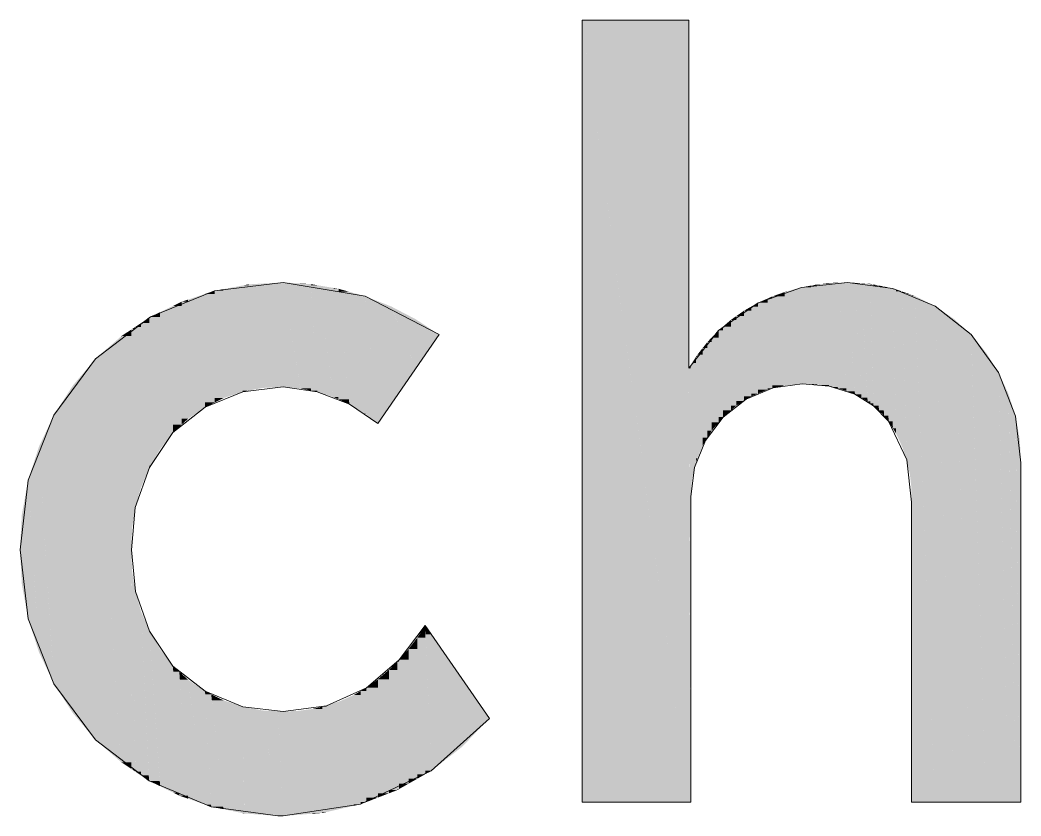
# Model space of a CAD drawing. Extents: x 885 to 2021, y 330 to 1122.
# Drawn here: x 1734.288 to 1738.494, y 644.137 to 647.48 of the extents above; entities that cross this region are included whole.
import ezdxf

# ---------------------------------------------------------------- set-up
doc = ezdxf.new("R2010")
doc.units = 0
doc.layers.get('0').update_dxf_attribs({"lineweight": 25})
doc.layers.add('P11_Plankopf_Ausführung_AF_4_800 Plankopf', color=7, linetype='Continuous', lineweight=25)

# ---------------------------------------------------------------- blocks, each defined once
blk = doc.blocks.new('Referenz-A0T8DITAAL', base_point=(1729.7843, 502.0648))
at = {"layer": 'P11_Plankopf_Ausführung_AF_4_800 Plankopf', "color": 0, "linetype": 'Continuous', "lineweight": 13, "ltscale": 16.9}
for p, q in [((1737.0978, 647.48), (1736.6504, 647.48)), ((1736.6504, 647.48), (1736.6504, 644.1952)), ((1737.0978, 646.0178), (1737.0978, 647.48)), ((1735.3944, 646.3781), (1735.1059, 646.3428)), ((1735.7389, 646.32), (1735.3944, 646.3781)), ((1737.5719, 646.3574), (1737.3893, 646.2927)), ((1737.7646, 646.3781), (1737.5719, 646.3574)), ((1737.9556, 646.3532), (1737.7646, 646.3781)), ((1735.1059, 646.3428), (1734.8367, 646.2335)), ((1736.0488, 646.1587), (1735.7389, 646.32)), ((1738.1332, 646.2784), (1737.9556, 646.3532)), ((1737.3893, 646.2927), (1737.2233, 646.1767)), ((1738.2845, 646.1591), (1738.1332, 646.2784)), ((1734.8367, 646.2335), (1734.6053, 646.0577)), ((1735.792, 645.7858), (1736.0488, 646.1587)), ((1737.2233, 646.1767), (1737.0978, 646.0178)), ((1738.3997, 645.9994), (1738.2845, 646.1591)), ((1734.6053, 646.0577), (1734.4307, 645.8211)), ((1738.471, 645.8158), (1738.3997, 645.9994)), ((1735.3944, 645.939), (1735.2242, 645.9192)), ((1735.5374, 645.9185), (1735.3944, 645.939)), ((1737.4523, 645.9349), (1737.3392, 645.8875)), ((1737.5739, 645.9515), (1737.4523, 645.9349)), ((1737.6874, 645.9419), (1737.5739, 645.9515)), ((1737.7962, 645.9082), (1737.6874, 645.9419)), ((1735.2242, 645.9192), (1735.0657, 645.8539)), ((1735.6722, 645.8665), (1735.5374, 645.9185)), ((1737.874, 645.8602), (1737.7962, 645.9082)), ((1735.0657, 645.8539), (1734.931, 645.748)), ((1735.792, 645.7858), (1735.6722, 645.8665)), ((1737.3392, 645.8875), (1737.2422, 645.8123)), ((1737.9376, 645.7947), (1737.874, 645.8602)), ((1734.4307, 645.8211), (1734.3226, 645.5477)), ((1737.2422, 645.8123), (1737.1679, 645.7146)), ((1738.4937, 645.6201), (1738.471, 645.8158)), ((1738.0135, 645.6324), (1737.9376, 645.7947)), ((1734.931, 645.748), (1734.8321, 645.6002)), ((1737.1679, 645.7146), (1737.1215, 645.601)), ((1734.8321, 645.6002), (1734.7727, 645.4327)), ((1737.1215, 645.601), (1737.106, 645.4793)), ((1738.034, 645.4545), (1738.0135, 645.6324)), ((1738.4937, 644.1952), (1738.4937, 645.6201)), ((1734.3226, 645.5477), (1734.2884, 645.2556)), ((1737.106, 644.1952), (1737.106, 645.4793)), ((1734.7727, 645.4327), (1734.7563, 645.2556)), ((1738.034, 645.4545), (1738.034, 644.1952)), ((1734.2884, 645.2556), (1734.3228, 644.9647)), ((1734.7563, 645.2556), (1734.7729, 645.0797)), ((1734.7729, 645.0797), (1734.8323, 644.9134)), ((1734.3228, 644.9647), (1734.4309, 644.6925)), ((1735.8809, 644.7934), (1735.9908, 644.9367)), ((1736.2603, 644.5473), (1735.9908, 644.9367)), ((1734.8323, 644.9134), (1734.931, 644.7668)), ((1734.931, 644.7668), (1735.0658, 644.6612)), ((1735.7439, 644.6757), (1735.8809, 644.7934)), ((1734.4309, 644.6925), (1734.6053, 644.4572)), ((1735.5764, 644.6005), (1735.7439, 644.6757)), ((1735.0658, 644.6612), (1735.2242, 644.596)), ((1735.2242, 644.596), (1735.3944, 644.5762)), ((1735.3944, 644.5762), (1735.5764, 644.6005)), ((1736.0164, 644.327), (1736.2603, 644.5473)), ((1734.6053, 644.4572), (1734.8304, 644.2854)), ((1735.7193, 644.1864), (1736.0164, 644.327)), ((1734.8304, 644.2854), (1735.0917, 644.1763)), ((1735.0917, 644.1763), (1735.3721, 644.1373)), ((1735.3944, 644.1373), (1735.7193, 644.1864)), ((1736.6504, 644.1952), (1737.106, 644.1952)), ((1738.034, 644.1952), (1738.4937, 644.1952)), ((1735.3721, 644.1373), (1735.3944, 644.1373))]:
    blk.add_line(p, q, dxfattribs=at)
at = {"layer": 'P11_Plankopf_Ausführung_AF_4_800 Plankopf', "color": 0, "linetype": 'Continuous', "lineweight": 0, "ltscale": 0.0169}
blk.add_line((1735.3944, 644.1373), (1735.3721, 644.1373), dxfattribs=at)
for points in [[(1736.6504, 644.1952), (1737.0978, 644.1952), (1736.6504, 647.48)], [(1737.0978, 646.0178), (1737.0978, 647.48), (1736.6504, 647.48)], [(1737.0978, 646.0178), (1736.8496, 646.0178), (1736.6504, 647.48)], [(1735.2242, 646.3498), (1735.1427, 646.3498), (1735.2242, 646.3653)], [(1735.249, 646.3653), (1735.2242, 646.3653), (1735.249, 646.37)], [(1735.249, 645.9238), (1735.2242, 645.9238), (1735.2242, 646.3653)], [(1735.249, 645.9238), (1735.249, 646.3653), (1735.2242, 646.3653)], [(1735.3086, 646.37), (1735.249, 646.37), (1735.3086, 646.3733)], [(1735.3086, 645.935), (1735.249, 645.935), (1735.249, 646.37)], [(1735.3086, 645.935), (1735.3086, 646.37), (1735.249, 646.37)], [(1735.3944, 646.3733), (1735.3086, 646.3733), (1735.3944, 646.3781)], [(1735.3944, 645.939), (1735.3086, 645.939), (1735.3086, 646.3733)], [(1735.3944, 645.939), (1735.3944, 646.3733), (1735.3086, 646.3733)], [(1735.4654, 645.939), (1735.3944, 645.939), (1735.3944, 646.3781)], [(1735.4665, 646.3736), (1735.3951, 646.3736), (1735.3944, 646.3781)], [(1735.4665, 645.9328), (1735.4665, 646.3736), (1735.3951, 646.3736)], [(1735.5101, 645.9328), (1735.4665, 645.9328), (1735.4665, 646.3736)], [(1735.511, 646.3708), (1735.4667, 646.3708), (1735.4665, 646.3736)], [(1735.511, 645.9238), (1735.511, 646.3708), (1735.4667, 646.3708)], [(1735.5371, 645.9238), (1735.511, 645.9238), (1735.511, 646.3708)], [(1735.5374, 646.3663), (1735.5113, 646.3663), (1735.511, 646.3708)], [(1735.5374, 645.9185), (1735.5374, 646.3663), (1735.5113, 646.3663)], [(1735.603, 645.9185), (1735.5374, 645.9185), (1735.5374, 646.3663)], [(1735.6063, 646.3547), (1735.5391, 646.3547), (1735.5374, 646.3663)], [(1737.5719, 646.3405), (1737.5094, 646.3405), (1737.5719, 646.3574)], [(1737.5739, 646.3574), (1737.5719, 646.3574), (1737.5739, 646.3577)], [(1737.5739, 645.9515), (1737.5719, 645.9515), (1737.5719, 646.3574)], [(1737.5739, 645.9515), (1737.5739, 646.3574), (1737.5719, 646.3574)], [(1737.6119, 646.3577), (1737.5739, 646.3577), (1737.6119, 646.3648)], [(1737.6119, 645.9515), (1737.5739, 645.9515), (1737.5739, 646.3577)], [(1737.6119, 645.951), (1737.6119, 646.3577), (1737.5739, 646.3577)], [(1737.6355, 646.3648), (1737.6119, 646.3648), (1737.6355, 646.3693)], [(1737.6354, 645.951), (1737.6119, 645.951), (1737.6119, 646.3648)], [(1737.6355, 645.949), (1737.6355, 646.3648), (1737.6119, 646.3648)], [(1737.6498, 646.3693), (1737.6355, 646.3693), (1737.6498, 646.3708)], [(1737.6498, 645.949), (1737.6355, 645.949), (1737.6355, 646.3693)], [(1737.6498, 645.9478), (1737.6498, 646.3693), (1737.6355, 646.3693)], [(1737.6874, 646.3708), (1737.6498, 646.3708), (1737.6874, 646.3749)], [(1737.6869, 645.9478), (1737.6498, 645.9478), (1737.6498, 646.3708)], [(1737.6874, 645.9419), (1737.6874, 646.3708), (1737.6498, 646.3708)], [(1737.6999, 646.3749), (1737.6874, 646.3749), (1737.6999, 646.3762)], [(1737.6998, 645.9419), (1737.6874, 645.9419), (1737.6874, 646.3749)], [(1737.6999, 645.939), (1737.6999, 646.3749), (1737.6874, 646.3749)], [(1737.7244, 646.3762), (1737.6999, 646.3762), (1737.7244, 646.3769)], [(1737.7241, 645.939), (1737.6999, 645.939), (1737.6999, 646.3762)], [(1737.7244, 645.9333), (1737.7244, 646.3762), (1737.6999, 646.3762)], [(1737.7607, 646.3769), (1737.7244, 646.3769), (1737.7607, 646.378)], [(1737.7598, 645.9333), (1737.7244, 645.9333), (1737.7244, 646.3769)], [(1737.7607, 645.9221), (1737.7607, 646.3769), (1737.7244, 646.3769)], [(1737.7646, 646.378), (1737.7607, 646.378), (1737.7646, 646.3781)], [(1737.7646, 645.9221), (1737.7607, 645.9221), (1737.7607, 646.378)], [(1737.7646, 645.9206), (1737.7646, 646.378), (1737.7607, 646.378)], [(1737.7953, 645.9206), (1737.7646, 645.9206), (1737.7646, 646.3781)], [(1737.7962, 646.3762), (1737.7647, 646.3762), (1737.7646, 646.3781)], [(1737.7962, 645.9082), (1737.7962, 646.3762), (1737.7647, 646.3762)], [(1737.8226, 645.9082), (1737.7962, 645.9082), (1737.7962, 646.3762)], [(1737.8234, 646.3745), (1737.7963, 646.3745), (1737.7962, 646.3762)], [(1737.8234, 645.8944), (1737.8234, 646.3745), (1737.7963, 646.3745)], [(1737.8485, 645.8944), (1737.8234, 645.8944), (1737.8234, 646.3745)], [(1737.8494, 646.3728), (1737.8235, 646.3728), (1737.8234, 646.3745)], [(1737.8494, 645.8784), (1737.8494, 646.3728), (1737.8235, 646.3728)], [(1737.8607, 645.8784), (1737.8494, 645.8784), (1737.8494, 646.3728)], [(1737.8609, 646.3721), (1737.8494, 646.3721), (1737.8494, 646.3728)], [(1737.8609, 645.8698), (1737.8609, 646.3721), (1737.8494, 646.3721)], [(1737.8737, 645.8698), (1737.8609, 645.8698), (1737.8609, 646.3721)], [(1737.874, 646.3695), (1737.861, 646.3695), (1737.8609, 646.3721)], [(1737.874, 645.8602), (1737.874, 646.3695), (1737.861, 646.3695)], [(1737.8961, 645.8602), (1737.874, 645.8602), (1737.874, 646.3695)], [(1737.897, 646.3649), (1737.8741, 646.3649), (1737.874, 646.3695)], [(1737.897, 645.8402), (1737.897, 646.3649), (1737.8741, 646.3649)], [(1737.9174, 645.8402), (1737.897, 645.8402), (1737.897, 646.3649)], [(1737.9182, 646.3607), (1737.8971, 646.3607), (1737.897, 646.3649)], [(1737.9182, 645.8183), (1737.9182, 646.3607), (1737.8971, 646.3607)], [(1737.9368, 645.8183), (1737.9182, 645.8183), (1737.9182, 646.3607)], [(1737.9376, 646.3568), (1737.9183, 646.3568), (1737.9182, 646.3607)], [(1737.9376, 645.7947), (1737.9376, 646.3568), (1737.9183, 646.3568)], [(1737.9547, 645.7947), (1737.9376, 645.7947), (1737.9376, 646.3568)], [(1737.9556, 646.3532), (1737.9377, 646.3532), (1737.9376, 646.3568)], [(1735.0657, 646.306), (1734.9947, 646.306), (1735.0657, 646.3295)], [(1735.1059, 646.3295), (1735.0657, 646.3295), (1735.1059, 646.3428)], [(1735.1059, 645.8738), (1735.0657, 645.8738), (1735.0657, 646.3295)], [(1735.1059, 645.8738), (1735.1059, 646.3295), (1735.0657, 646.3295)], [(1735.1427, 646.3428), (1735.1059, 646.3428), (1735.1427, 646.3498)], [(1735.1427, 645.892), (1735.1059, 645.892), (1735.1059, 646.3428)], [(1735.1427, 645.892), (1735.1427, 646.3428), (1735.1059, 646.3428)], [(1735.2242, 645.9192), (1735.1427, 645.9192), (1735.1427, 646.3498)], [(1735.2242, 645.9192), (1735.2242, 646.3498), (1735.1427, 646.3498)], [(1735.6063, 645.8963), (1735.6063, 646.3547), (1735.5391, 646.3547)], [(1735.6259, 645.8963), (1735.6063, 645.8963), (1735.6063, 646.3547)], [(1735.6263, 646.3514), (1735.6064, 646.3514), (1735.6063, 646.3547)], [(1735.6263, 645.8873), (1735.6263, 646.3514), (1735.6064, 646.3514)], [(1735.6702, 645.8873), (1735.6263, 645.8873), (1735.6263, 646.3514)], [(1735.6722, 646.3386), (1735.6275, 646.3386), (1735.6263, 646.3514)], [(1735.6722, 645.8665), (1735.6722, 646.3386), (1735.6275, 646.3386)], [(1735.7299, 645.8665), (1735.6722, 645.8665), (1735.6722, 646.3386)], [(1735.7344, 646.3213), (1735.6743, 646.3213), (1735.6722, 646.3386)], [(1735.7344, 645.8296), (1735.7344, 646.3213), (1735.6743, 646.3213)], [(1735.7389, 645.8296), (1735.7344, 645.8296), (1735.7344, 646.3213)], [(1735.7389, 646.32), (1735.7344, 646.32), (1735.7344, 646.3213)], [(1735.7389, 645.8261), (1735.7389, 646.32), (1735.7344, 646.32)], [(1735.788, 645.8261), (1735.7389, 645.8261), (1735.7389, 646.32)], [(1735.792, 646.2991), (1735.741, 646.2991), (1735.7389, 646.32)], [(1737.4484, 646.3102), (1737.4288, 646.3102), (1737.4484, 646.319)], [(1737.5004, 646.319), (1737.4484, 646.319), (1737.5004, 646.3374)], [(1737.5004, 645.9454), (1737.4484, 645.9454), (1737.4484, 646.319)], [(1737.5004, 645.9454), (1737.5004, 646.319), (1737.4484, 646.319)], [(1737.5094, 646.3374), (1737.5004, 646.3374), (1737.5094, 646.3405)], [(1737.5094, 645.9462), (1737.5004, 645.9462), (1737.5004, 646.3374)], [(1737.5094, 645.9462), (1737.5094, 646.3374), (1737.5004, 646.3374)], [(1737.5719, 645.9514), (1737.5094, 645.9514), (1737.5094, 646.3405)], [(1737.5719, 645.9514), (1737.5719, 646.3405), (1737.5094, 646.3405)], [(1737.9556, 645.7649), (1737.9556, 646.3532), (1737.9377, 646.3532)], [(1737.9682, 645.7649), (1737.9556, 645.7649), (1737.9556, 646.3532)], [(1737.9687, 646.3487), (1737.9557, 646.3487), (1737.9556, 646.3532)], [(1737.9687, 645.7434), (1737.9687, 646.3487), (1737.9557, 646.3487)], [(1737.992, 645.7434), (1737.9687, 645.7434), (1737.9687, 646.3487)], [(1737.994, 646.34), (1737.969, 646.34), (1737.9687, 646.3487)], [(1737.994, 645.6891), (1737.994, 646.34), (1737.969, 646.34)], [(1738.0119, 645.6891), (1737.994, 645.6891), (1737.994, 646.34)], [(1738.0135, 646.3333), (1737.9942, 646.3333), (1737.994, 646.34)], [(1738.0135, 645.6324), (1738.0135, 646.3333), (1737.9942, 646.3333)], [(1738.0257, 645.6324), (1738.0135, 645.6324), (1738.0135, 646.3333)], [(1738.0267, 646.3288), (1738.0135, 646.3288), (1738.0135, 646.3333)], [(1738.0267, 645.5739), (1738.0267, 646.3288), (1738.0135, 646.3288)], [(1738.033, 645.5739), (1738.0267, 645.5739), (1738.0267, 646.3288)], [(1738.0335, 646.3264), (1738.0267, 646.3264), (1738.0267, 646.3288)], [(1738.0335, 645.5144), (1738.0335, 646.3264), (1738.0267, 646.3264)], [(1738.034, 645.5144), (1738.0335, 645.5144), (1738.0335, 646.3264)], [(1738.034, 646.3262), (1738.0335, 646.3262), (1738.0335, 646.3264)], [(1738.034, 645.4545), (1738.034, 646.3262), (1738.0335, 646.3262)], [(1738.0393, 645.4545), (1738.034, 645.4545), (1738.034, 646.3262)], [(1738.0469, 646.3218), (1738.034, 646.3218), (1738.034, 646.3262)], [(1738.0469, 644.1952), (1738.0469, 646.3218), (1738.034, 646.3218)], [(1738.0469, 644.1952), (1738.1332, 644.1952), (1738.0469, 646.3218)], [(1738.1332, 646.2784), (1738.0487, 646.2784), (1738.0469, 646.3218)], [(1734.931, 646.253), (1734.8769, 646.253), (1734.931, 646.2792)], [(1734.9677, 646.2792), (1734.931, 646.2792), (1734.9677, 646.297)], [(1734.9677, 645.7812), (1734.931, 645.7812), (1734.931, 646.2792)], [(1734.9677, 645.7812), (1734.9677, 646.2792), (1734.931, 646.2792)], [(1734.9947, 646.297), (1734.9677, 646.297), (1734.9947, 646.306)], [(1734.9947, 645.8056), (1734.9677, 645.8056), (1734.9677, 646.297)], [(1734.9947, 645.8056), (1734.9947, 646.297), (1734.9677, 646.297)], [(1735.0657, 645.8539), (1734.9947, 645.8539), (1734.9947, 646.306)], [(1735.0657, 645.8539), (1735.0657, 646.306), (1734.9947, 646.306)], [(1735.792, 645.7858), (1735.792, 646.2991), (1735.741, 646.2991)], [(1735.8476, 645.8666), (1735.792, 645.8666), (1735.792, 646.2991)], [(1735.8476, 646.2771), (1735.7948, 646.2771), (1735.792, 646.2991)], [(1735.8476, 645.8666), (1735.8476, 646.2771), (1735.7948, 646.2771)], [(1735.9513, 646.0171), (1735.8476, 646.0171), (1735.8476, 646.2771)], [(1735.9513, 646.2232), (1735.8692, 646.2232), (1735.8476, 646.2771)], [(1737.3608, 646.2595), (1737.3303, 646.2595), (1737.3608, 646.2766)], [(1737.3893, 646.2766), (1737.3608, 646.2766), (1737.3893, 646.2927)], [(1737.3893, 645.9113), (1737.3608, 645.9113), (1737.3608, 646.2766)], [(1737.3893, 645.9113), (1737.3893, 646.2766), (1737.3608, 646.2766)], [(1737.4288, 646.2927), (1737.3893, 646.2927), (1737.4288, 646.3102)], [(1737.4288, 645.9279), (1737.3893, 645.9279), (1737.3893, 646.2927)], [(1737.4288, 645.9279), (1737.4288, 646.2927), (1737.3893, 646.2927)], [(1737.4484, 645.9327), (1737.4288, 645.9327), (1737.4288, 646.3102)], [(1737.4484, 645.9327), (1737.4484, 646.3102), (1737.4288, 646.3102)], [(1738.1332, 644.1952), (1738.1332, 646.2784), (1738.0487, 646.2784)], [(1738.1332, 644.1952), (1738.2129, 644.1952), (1738.1332, 646.2784)], [(1738.2129, 646.2239), (1738.1353, 646.2239), (1738.1332, 646.2784)], [(1734.8321, 646.2074), (1734.7972, 646.2074), (1734.8321, 646.2305)], [(1734.8367, 646.2305), (1734.8321, 646.2305), (1734.8367, 646.2335)], [(1734.8367, 645.6081), (1734.8321, 645.6081), (1734.8321, 646.2305)], [(1734.8367, 645.6081), (1734.8367, 646.2305), (1734.8321, 646.2305)], [(1734.8769, 646.2335), (1734.8367, 646.2335), (1734.8769, 646.253)], [(1734.8769, 645.6772), (1734.8367, 645.6772), (1734.8367, 646.2335)], [(1734.8769, 645.6772), (1734.8769, 646.2335), (1734.8367, 646.2335)], [(1734.931, 645.748), (1734.8769, 645.748), (1734.8769, 646.253)], [(1734.931, 645.748), (1734.931, 646.253), (1734.8769, 646.253)], [(1737.298, 646.2207), (1737.2748, 646.2207), (1737.298, 646.2369)], [(1737.3303, 646.2369), (1737.298, 646.2369), (1737.3303, 646.2595)], [(1737.3303, 645.8804), (1737.298, 645.8804), (1737.298, 646.2369)], [(1737.3303, 645.8804), (1737.3303, 646.2369), (1737.298, 646.2369)], [(1737.3608, 645.8993), (1737.3303, 645.8993), (1737.3303, 646.2595)], [(1737.3608, 645.8993), (1737.3608, 646.2595), (1737.3303, 646.2595)], [(1734.7727, 646.1821), (1734.759, 646.1821), (1734.7727, 646.1912)], [(1734.7972, 646.1912), (1734.7727, 646.1912), (1734.7972, 646.2074)], [(1734.7972, 645.5183), (1734.7727, 645.5183), (1734.7727, 646.1912)], [(1734.7972, 645.5183), (1734.7972, 646.1912), (1734.7727, 646.1912)], [(1734.8321, 645.6002), (1734.7972, 645.6002), (1734.7972, 646.2074)], [(1734.8321, 645.6002), (1734.8321, 646.2074), (1734.7972, 646.2074)], [(1735.9513, 646.0171), (1735.9513, 646.2232), (1735.8692, 646.2232)], [(1736.0488, 646.1587), (1735.9513, 646.1587), (1735.9513, 646.2232)], [(1737.2422, 646.1767), (1737.2233, 646.1767), (1737.2422, 646.1928)], [(1737.2748, 646.1928), (1737.2422, 646.1928), (1737.2748, 646.2207)], [(1737.2748, 645.8404), (1737.2422, 645.8404), (1737.2422, 646.1928)], [(1737.2748, 645.8404), (1737.2748, 646.1928), (1737.2422, 646.1928)], [(1737.298, 645.8605), (1737.2748, 645.8605), (1737.2748, 646.2207)], [(1737.298, 645.8605), (1737.298, 646.2207), (1737.2748, 646.2207)], [(1738.2129, 644.1952), (1738.2129, 646.2239), (1738.1353, 646.2239)], [(1738.2129, 644.1952), (1738.2845, 644.1952), (1738.2129, 646.2239)], [(1738.2845, 646.1591), (1738.2152, 646.1591), (1738.2129, 646.2239)], [(1734.7123, 646.0577), (1734.6053, 646.0577), (1734.7123, 646.1507)], [(1734.7152, 646.1507), (1734.7123, 646.1507), (1734.7152, 646.1532)], [(1734.7152, 644.3641), (1734.7123, 644.3641), (1734.7123, 646.1507)], [(1734.7152, 644.3621), (1734.7152, 646.1507), (1734.7123, 646.1507)], [(1734.7563, 646.1532), (1734.7152, 646.1532), (1734.7563, 646.1804)], [(1734.7557, 644.3621), (1734.7152, 644.3621), (1734.7152, 646.1532)], [(1734.7563, 644.3347), (1734.7563, 646.1532), (1734.7152, 646.1532)], [(1734.759, 646.1804), (1734.7563, 646.1804), (1734.759, 646.1821)], [(1734.759, 645.3446), (1734.7563, 645.3446), (1734.7563, 646.1804)], [(1734.759, 645.3446), (1734.759, 646.1804), (1734.7563, 646.1804)], [(1734.7727, 645.4327), (1734.759, 645.4327), (1734.759, 646.1821)], [(1734.7727, 645.4327), (1734.7727, 646.1821), (1734.759, 646.1821)], [(1735.9513, 646.0171), (1736.0488, 646.1587), (1735.9513, 646.1587)], [(1737.1945, 646.1279), (1737.1764, 646.1279), (1737.1945, 646.1467)], [(1737.2233, 646.1467), (1737.1945, 646.1467), (1737.2233, 646.1767)], [(1737.2233, 645.79), (1737.1945, 645.79), (1737.1945, 646.1467)], [(1737.2233, 645.79), (1737.2233, 646.1467), (1737.1945, 646.1467)], [(1737.2422, 645.8123), (1737.2233, 645.8123), (1737.2233, 646.1767)], [(1737.2422, 645.8123), (1737.2422, 646.1767), (1737.2233, 646.1767)], [(1738.2845, 644.1952), (1738.2845, 646.1591), (1738.2152, 646.1591)], [(1738.2845, 644.1952), (1738.3472, 644.1952), (1738.2845, 646.1591)], [(1738.3472, 646.0829), (1738.287, 646.0829), (1738.2845, 646.1591)], [(1737.1764, 646.1024), (1737.1563, 646.1024), (1737.1764, 646.1279)], [(1737.1945, 645.756), (1737.1764, 645.756), (1737.1764, 646.1279)], [(1737.1945, 645.756), (1737.1945, 646.1279), (1737.1764, 646.1279)], [(1737.1284, 646.039), (1737.1115, 646.039), (1737.1284, 646.0653)], [(1737.1344, 646.0653), (1737.1284, 646.0653), (1737.1344, 646.0748)], [(1737.1344, 645.6395), (1737.1284, 645.6395), (1737.1284, 646.0653)], [(1737.1344, 645.6395), (1737.1344, 646.0653), (1737.1284, 646.0653)], [(1737.1563, 646.0748), (1737.1344, 646.0748), (1737.1563, 646.1024)], [(1737.1563, 645.6929), (1737.1344, 645.6929), (1737.1344, 646.0748)], [(1737.1563, 645.6929), (1737.1563, 646.0748), (1737.1344, 646.0748)], [(1737.1764, 645.7261), (1737.1563, 645.7261), (1737.1563, 646.1024)], [(1737.1764, 645.7261), (1737.1764, 646.1024), (1737.1563, 646.1024)], [(1738.3472, 644.1952), (1738.3472, 646.0829), (1738.287, 646.0829)], [(1738.3472, 644.1952), (1738.3997, 644.1952), (1738.3472, 646.0829)], [(1738.3997, 645.9994), (1738.3495, 645.9994), (1738.3472, 646.0829)], [(1734.6053, 645.9452), (1734.5104, 645.9452), (1734.6053, 646.0577)], [(1734.7064, 644.4572), (1734.6053, 644.4572), (1734.6053, 646.0577)], [(1734.7123, 644.3641), (1734.7123, 646.0577), (1734.6053, 646.0577)], [(1737.106, 646.0178), (1737.0978, 646.0178), (1737.106, 646.0305)], [(1737.1115, 646.0305), (1737.106, 646.0305), (1737.1115, 646.039)], [(1737.1115, 645.5528), (1737.106, 645.5528), (1737.106, 646.0305)], [(1737.1115, 645.5528), (1737.1115, 646.0305), (1737.106, 646.0305)], [(1737.1284, 645.6246), (1737.1115, 645.6246), (1737.1115, 646.039)], [(1737.1284, 645.6246), (1737.1284, 646.039), (1737.1115, 646.039)], [(1735.8476, 645.8666), (1735.9513, 646.0171), (1735.8476, 646.0171)], [(1737.0978, 644.1952), (1737.0978, 646.0178), (1736.8496, 646.0178)], [(1737.0978, 644.1952), (1737.106, 644.1952), (1737.0978, 646.0178)], [(1737.106, 645.4793), (1737.106, 646.0178), (1737.0978, 646.0178)], [(1737.106, 645.4793), (1737.1003, 645.4793), (1737.0978, 646.0178)], [(1738.3997, 644.1952), (1738.3997, 645.9994), (1738.3495, 645.9994)], [(1738.3997, 644.1952), (1738.4412, 644.1952), (1738.3997, 645.9994)], [(1738.4412, 645.9099), (1738.4018, 645.9099), (1738.3997, 645.9994)], [(1734.5103, 645.8214), (1734.4309, 645.8214), (1734.5103, 645.9451)], [(1734.5104, 645.9451), (1734.5103, 645.9451), (1734.5104, 645.9452)], [(1734.5104, 644.5694), (1734.5103, 644.5694), (1734.5103, 645.9451)], [(1734.5104, 644.5692), (1734.5104, 645.9451), (1734.5103, 645.9451)], [(1734.5982, 644.5692), (1734.5104, 644.5692), (1734.5104, 645.9452)], [(1734.6053, 644.4572), (1734.6053, 645.9452), (1734.5104, 645.9452)], [(1735.249, 645.9238), (1735.3086, 645.935), (1735.249, 645.935)], [(1735.3086, 645.935), (1735.3944, 645.939), (1735.3086, 645.939)], [(1735.4665, 645.9328), (1735.4654, 645.939), (1735.3944, 645.939)], [(1737.4484, 645.9327), (1737.5004, 645.9454), (1737.4484, 645.9454)], [(1737.5004, 645.9454), (1737.5094, 645.9462), (1737.5004, 645.9462)], [(1737.5094, 645.9462), (1737.5719, 645.9514), (1737.5094, 645.9514)], [(1737.5719, 645.9514), (1737.5739, 645.9515), (1737.5719, 645.9515)], [(1737.6119, 645.951), (1737.6119, 645.9515), (1737.5739, 645.9515)], [(1737.6355, 645.949), (1737.6354, 645.951), (1737.6119, 645.951)], [(1737.6498, 645.9478), (1737.6498, 645.949), (1737.6355, 645.949)], [(1737.6874, 645.9419), (1737.6869, 645.9478), (1737.6498, 645.9478)], [(1737.6999, 645.939), (1737.6998, 645.9419), (1737.6874, 645.9419)], [(1737.7244, 645.9333), (1737.7241, 645.939), (1737.6999, 645.939)], [(1735.1427, 645.892), (1735.2242, 645.9192), (1735.1427, 645.9192)], [(1735.2242, 645.9192), (1735.249, 645.9238), (1735.2242, 645.9238)], [(1735.511, 645.9238), (1735.5101, 645.9328), (1735.4665, 645.9328)], [(1735.5374, 645.9185), (1735.5371, 645.9238), (1735.511, 645.9238)], [(1735.6063, 645.8963), (1735.603, 645.9185), (1735.5374, 645.9185)], [(1735.6263, 645.8873), (1735.6259, 645.8963), (1735.6063, 645.8963)], [(1737.3303, 645.8804), (1737.3608, 645.8993), (1737.3303, 645.8993)], [(1737.3608, 645.8993), (1737.3893, 645.9113), (1737.3608, 645.9113)], [(1737.3893, 645.9113), (1737.4288, 645.9279), (1737.3893, 645.9279)], [(1737.4288, 645.9279), (1737.4484, 645.9327), (1737.4288, 645.9327)], [(1737.7607, 645.9221), (1737.7598, 645.9333), (1737.7244, 645.9333)], [(1737.7646, 645.9206), (1737.7646, 645.9221), (1737.7607, 645.9221)], [(1737.7962, 645.9082), (1737.7953, 645.9206), (1737.7646, 645.9206)], [(1737.8234, 645.8944), (1737.8226, 645.9082), (1737.7962, 645.9082)], [(1737.8494, 645.8784), (1737.8485, 645.8944), (1737.8234, 645.8944)], [(1738.4412, 644.1952), (1738.4412, 645.9099), (1738.4018, 645.9099)], [(1738.4412, 644.1952), (1738.471, 644.1952), (1738.4412, 645.9099)], [(1738.471, 645.8158), (1738.4429, 645.8158), (1738.4412, 645.9099)], [(1734.9947, 645.8056), (1735.0657, 645.8539), (1734.9947, 645.8539)], [(1735.0657, 645.8539), (1735.1059, 645.8738), (1735.0657, 645.8738)], [(1735.1059, 645.8738), (1735.1427, 645.892), (1735.1059, 645.892)], [(1735.6722, 645.8665), (1735.6702, 645.8873), (1735.6263, 645.8873)], [(1735.7344, 645.8296), (1735.7299, 645.8665), (1735.6722, 645.8665)], [(1735.792, 645.7858), (1735.8476, 645.8666), (1735.792, 645.8666)], [(1737.2748, 645.8404), (1737.298, 645.8605), (1737.2748, 645.8605)], [(1737.298, 645.8605), (1737.3303, 645.8804), (1737.298, 645.8804)], [(1737.8609, 645.8698), (1737.8607, 645.8784), (1737.8494, 645.8784)], [(1737.874, 645.8602), (1737.8737, 645.8698), (1737.8609, 645.8698)], [(1737.897, 645.8402), (1737.8961, 645.8602), (1737.874, 645.8602)], [(1734.4307, 645.6884), (1734.368, 645.6884), (1734.4307, 645.8211)], [(1734.4309, 645.8211), (1734.4307, 645.8211), (1734.4309, 645.8214)], [(1734.4309, 644.6929), (1734.4307, 644.6929), (1734.4307, 645.8211)], [(1734.4309, 644.6925), (1734.4309, 645.8211), (1734.4307, 645.8211)], [(1734.5025, 644.6925), (1734.4309, 644.6925), (1734.4309, 645.8214)], [(1734.5103, 644.5694), (1734.5103, 645.8214), (1734.4309, 645.8214)], [(1735.7389, 645.8261), (1735.7389, 645.8296), (1735.7344, 645.8296)], [(1735.792, 645.7858), (1735.788, 645.8261), (1735.7389, 645.8261)], [(1737.2233, 645.79), (1737.2422, 645.8123), (1737.2233, 645.8123)], [(1737.2422, 645.8123), (1737.2748, 645.8404), (1737.2422, 645.8404)], [(1737.9182, 645.8183), (1737.9174, 645.8402), (1737.897, 645.8402)], [(1737.9376, 645.7947), (1737.9368, 645.8183), (1737.9182, 645.8183)], [(1738.471, 644.1952), (1738.471, 645.8158), (1738.4429, 645.8158)], [(1738.471, 644.1952), (1738.4886, 644.1952), (1738.471, 645.8158)], [(1738.4886, 645.7187), (1738.4721, 645.7187), (1738.471, 645.8158)], [(1734.931, 645.748), (1734.9677, 645.7812), (1734.931, 645.7812)], [(1734.9677, 645.7812), (1734.9947, 645.8056), (1734.9677, 645.8056)], [(1737.1945, 645.756), (1737.2233, 645.79), (1737.1945, 645.79)], [(1737.9556, 645.7649), (1737.9547, 645.7947), (1737.9376, 645.7947)], [(1734.8769, 645.6772), (1734.931, 645.748), (1734.8769, 645.748)], [(1737.1563, 645.6929), (1737.1764, 645.7261), (1737.1563, 645.7261)], [(1737.1764, 645.7261), (1737.1945, 645.756), (1737.1764, 645.756)], [(1737.9687, 645.7434), (1737.9682, 645.7649), (1737.9556, 645.7649)], [(1737.994, 645.6891), (1737.992, 645.7434), (1737.9687, 645.7434)], [(1734.3678, 645.5483), (1734.3228, 645.5483), (1734.3678, 645.6879)], [(1734.368, 645.6879), (1734.3678, 645.6879), (1734.368, 645.6884)], [(1734.368, 644.8258), (1734.3678, 644.8258), (1734.3678, 645.6879)], [(1734.368, 644.8251), (1734.368, 645.6879), (1734.3678, 645.6879)], [(1734.4223, 644.8251), (1734.368, 644.8251), (1734.368, 645.6884)], [(1734.4307, 644.6929), (1734.4307, 645.6884), (1734.368, 645.6884)], [(1737.1344, 645.6395), (1737.1563, 645.6929), (1737.1344, 645.6929)], [(1738.0135, 645.6324), (1738.0119, 645.6891), (1737.994, 645.6891)], [(1738.4886, 644.1952), (1738.4886, 645.7187), (1738.4721, 645.7187)], [(1738.4886, 644.1952), (1738.4937, 644.1952), (1738.4886, 645.7187)], [(1738.4937, 645.6201), (1738.4889, 645.6201), (1738.4886, 645.7187)], [(1734.8367, 645.6081), (1734.8769, 645.6772), (1734.8367, 645.6772)], [(1734.7972, 645.5183), (1734.8321, 645.6002), (1734.7972, 645.6002)], [(1734.8321, 645.6002), (1734.8367, 645.6081), (1734.8321, 645.6081)], [(1737.1115, 645.5528), (1737.1284, 645.6246), (1737.1115, 645.6246)], [(1737.1284, 645.6246), (1737.1344, 645.6395), (1737.1284, 645.6395)], [(1738.0267, 645.5739), (1738.0257, 645.6324), (1738.0135, 645.6324)], [(1738.4937, 644.1952), (1738.4937, 645.6201), (1738.4889, 645.6201)], [(1738.0335, 645.5144), (1738.033, 645.5739), (1738.0267, 645.5739)], [(1734.3226, 645.4034), (1734.2961, 645.4034), (1734.3226, 645.5477)], [(1734.3228, 645.5477), (1734.3226, 645.5477), (1734.3228, 645.5483)], [(1734.3228, 644.9658), (1734.3226, 644.9658), (1734.3226, 645.5477)], [(1734.3228, 644.9647), (1734.3228, 645.5477), (1734.3226, 645.5477)], [(1734.3591, 644.9647), (1734.3228, 644.9647), (1734.3228, 645.5483)], [(1734.3678, 644.8258), (1734.3678, 645.5483), (1734.3228, 645.5483)], [(1734.7727, 645.4327), (1734.7972, 645.5183), (1734.7727, 645.5183)], [(1737.106, 645.4793), (1737.1115, 645.5528), (1737.106, 645.5528)], [(1738.034, 645.4545), (1738.034, 645.5144), (1738.0335, 645.5144)], [(1737.106, 644.1952), (1737.106, 645.4793), (1737.1003, 645.4793)], [(1734.759, 645.3446), (1734.7727, 645.4327), (1734.759, 645.4327)], [(1738.0469, 644.1952), (1738.0393, 645.4545), (1738.034, 645.4545)], [(1738.034, 644.1952), (1738.0469, 644.1952), (1738.034, 645.4545)], [(1734.296, 645.2556), (1734.2884, 645.2556), (1734.296, 645.4027)], [(1734.2961, 645.4027), (1734.296, 645.4027), (1734.2961, 645.4034)], [(1734.2961, 645.1114), (1734.296, 645.1114), (1734.296, 645.4027)], [(1734.2961, 645.1091), (1734.2961, 645.4027), (1734.296, 645.4027)], [(1734.3139, 645.1091), (1734.2961, 645.1091), (1734.2961, 645.4034)], [(1734.3226, 644.9658), (1734.3226, 645.4034), (1734.2961, 645.4034)], [(1734.7563, 645.2556), (1734.759, 645.3446), (1734.7563, 645.3446)], [(1734.296, 645.1114), (1734.296, 645.2556), (1734.2884, 645.2556)], [(1734.7591, 644.3347), (1734.7563, 644.3347), (1734.7563, 645.2556)], [(1734.7591, 645.1672), (1734.7566, 645.1672), (1734.7563, 645.2556)], [(1734.7591, 644.3329), (1734.7591, 645.1672), (1734.7566, 645.1672)], [(1734.7727, 644.3329), (1734.7591, 644.3329), (1734.7591, 645.1672)], [(1734.7729, 645.0797), (1734.7605, 645.0797), (1734.7591, 645.1672)], [(1734.2961, 645.1091), (1734.2961, 645.1114), (1734.296, 645.1114)], [(1734.3226, 644.9658), (1734.3139, 645.1091), (1734.2961, 645.1091)], [(1734.7729, 644.3237), (1734.7729, 645.0797), (1734.7605, 645.0797)], [(1734.7969, 644.3237), (1734.7729, 644.3237), (1734.7729, 645.0797)], [(1734.7974, 644.9947), (1734.7756, 644.9947), (1734.7729, 645.0797)], [(1734.7974, 644.3073), (1734.7974, 644.9947), (1734.7756, 644.9947)], [(1734.8293, 644.3073), (1734.7974, 644.3073), (1734.7974, 644.9947)], [(1734.8304, 644.9179), (1734.801, 644.9179), (1734.7974, 644.9947)], [(1734.3228, 644.9647), (1734.3228, 644.9658), (1734.3226, 644.9658)], [(1734.3678, 644.8258), (1734.3591, 644.9647), (1734.3228, 644.9647)], [(1735.9908, 644.8865), (1735.9575, 644.8865), (1735.9908, 644.9367)], [(1736.0164, 644.327), (1735.9908, 644.327), (1735.9908, 644.9367)], [(1736.0164, 644.8999), (1735.9924, 644.8999), (1735.9908, 644.9367)], [(1734.8304, 644.2854), (1734.8304, 644.9179), (1734.801, 644.9179)], [(1734.8323, 644.2854), (1734.8304, 644.2854), (1734.8304, 644.9179)], [(1734.8323, 644.9134), (1734.8304, 644.9134), (1734.8304, 644.9179)], [(1734.8323, 644.2844), (1734.8323, 644.9134), (1734.8304, 644.9134)], [(1734.8755, 644.2844), (1734.8323, 644.2844), (1734.8323, 644.9134)], [(1734.8771, 644.837), (1734.8376, 644.837), (1734.8323, 644.9134)], [(1735.9575, 644.8386), (1735.9208, 644.8386), (1735.9575, 644.8865)], [(1735.9908, 644.3125), (1735.9575, 644.3125), (1735.9575, 644.8865)], [(1735.9908, 644.3125), (1735.9908, 644.8865), (1735.9575, 644.8865)], [(1736.0164, 644.327), (1736.0164, 644.8999), (1735.9924, 644.8999)], [(1736.1464, 644.4282), (1736.0164, 644.4282), (1736.0164, 644.8999)], [(1736.1464, 644.7119), (1736.0682, 644.7119), (1736.0164, 644.8999)], [(1734.368, 644.8251), (1734.368, 644.8258), (1734.3678, 644.8258)], [(1734.4307, 644.6929), (1734.4223, 644.8251), (1734.368, 644.8251)], [(1734.8771, 644.2623), (1734.8771, 644.837), (1734.8376, 644.837)], [(1734.9286, 644.2623), (1734.8771, 644.2623), (1734.8771, 644.837)], [(1734.931, 644.7668), (1734.8834, 644.7668), (1734.8771, 644.837)], [(1735.9208, 644.7934), (1735.8809, 644.7934), (1735.9208, 644.8386)], [(1735.9575, 644.2937), (1735.9208, 644.2937), (1735.9208, 644.8386)], [(1735.9575, 644.2937), (1735.9575, 644.8386), (1735.9208, 644.8386)], [(1734.931, 644.2356), (1734.931, 644.7668), (1734.8834, 644.7668)], [(1734.9569, 644.2356), (1734.931, 644.2356), (1734.931, 644.7668)], [(1734.9575, 644.7429), (1734.9321, 644.7429), (1734.931, 644.7668)], [(1735.873, 644.751), (1735.838, 644.751), (1735.873, 644.7856)], [(1735.8809, 644.7856), (1735.873, 644.7856), (1735.8809, 644.7934)], [(1735.8809, 644.2503), (1735.873, 644.2503), (1735.873, 644.7856)], [(1735.8809, 644.2503), (1735.8809, 644.7856), (1735.873, 644.7856)], [(1735.9208, 644.2729), (1735.8809, 644.2729), (1735.8809, 644.7934)], [(1735.9208, 644.2729), (1735.9208, 644.7934), (1735.8809, 644.7934)], [(1734.9575, 644.2225), (1734.9575, 644.7429), (1734.9321, 644.7429)], [(1734.9939, 644.2225), (1734.9575, 644.2225), (1734.9575, 644.7429)], [(1734.9947, 644.7094), (1734.9599, 644.7094), (1734.9575, 644.7429)], [(1735.838, 644.7117), (1735.7922, 644.7117), (1735.838, 644.751)], [(1735.873, 644.2458), (1735.838, 644.2458), (1735.838, 644.751)], [(1735.873, 644.2458), (1735.873, 644.751), (1735.838, 644.751)], [(1734.4309, 644.6925), (1734.4309, 644.6929), (1734.4307, 644.6929)], [(1734.5103, 644.5694), (1734.5025, 644.6925), (1734.4309, 644.6925)], [(1734.9947, 644.2097), (1734.9947, 644.7094), (1734.9599, 644.7094)], [(1735.0625, 644.2097), (1734.9947, 644.2097), (1734.9947, 644.7094)], [(1735.0658, 644.6612), (1735.0013, 644.6612), (1734.9947, 644.7094)], [(1735.7439, 644.6617), (1735.7193, 644.6617), (1735.7439, 644.6757)], [(1735.7922, 644.6757), (1735.7439, 644.6757), (1735.7922, 644.7117)], [(1735.7922, 644.2146), (1735.7439, 644.2146), (1735.7439, 644.6757)], [(1735.7922, 644.2146), (1735.7922, 644.6757), (1735.7439, 644.6757)], [(1735.838, 644.2323), (1735.7922, 644.2323), (1735.7922, 644.7117)], [(1735.838, 644.2323), (1735.838, 644.7117), (1735.7922, 644.7117)], [(1736.1464, 644.4282), (1736.1464, 644.7119), (1736.0682, 644.7119)], [(1736.2603, 644.5473), (1736.1464, 644.5473), (1736.1464, 644.7119)], [(1735.0658, 644.1852), (1735.0658, 644.6612), (1735.0013, 644.6612)], [(1735.0912, 644.1852), (1735.0658, 644.1852), (1735.0658, 644.6612)], [(1735.0917, 644.6484), (1735.0665, 644.6484), (1735.0658, 644.6612)], [(1735.0917, 644.1763), (1735.0917, 644.6484), (1735.0665, 644.6484)], [(1735.1417, 644.1763), (1735.0917, 644.1763), (1735.0917, 644.6484)], [(1735.1428, 644.6232), (1735.0944, 644.6232), (1735.0917, 644.6484)], [(1735.6906, 644.6201), (1735.6345, 644.6201), (1735.6906, 644.6453)], [(1735.7193, 644.6453), (1735.6906, 644.6453), (1735.7193, 644.6617)], [(1735.7193, 644.1864), (1735.6906, 644.1864), (1735.6906, 644.6453)], [(1735.7193, 644.1864), (1735.7193, 644.6453), (1735.6906, 644.6453)], [(1735.7439, 644.1959), (1735.7193, 644.1959), (1735.7193, 644.6617)], [(1735.7439, 644.1959), (1735.7439, 644.6617), (1735.7193, 644.6617)], [(1735.1428, 644.1658), (1735.1428, 644.6232), (1735.0944, 644.6232)], [(1735.2214, 644.1658), (1735.1428, 644.1658), (1735.1428, 644.6232)], [(1735.2242, 644.596), (1735.1474, 644.596), (1735.1428, 644.6232)], [(1735.2242, 644.1491), (1735.2242, 644.596), (1735.1474, 644.596)], [(1735.2306, 644.1491), (1735.2242, 644.1491), (1735.2242, 644.596)], [(1735.2307, 644.5948), (1735.2242, 644.5948), (1735.2242, 644.596)], [(1735.2307, 644.1478), (1735.2307, 644.5948), (1735.2242, 644.5948)], [(1735.3076, 644.1478), (1735.2307, 644.1478), (1735.2307, 644.5948)], [(1735.3086, 644.5803), (1735.2332, 644.5803), (1735.2307, 644.5948)], [(1735.5587, 644.5866), (1735.5166, 644.5866), (1735.5587, 644.5964)], [(1735.5764, 644.5964), (1735.5587, 644.5964), (1735.5764, 644.6005)], [(1735.5764, 644.1539), (1735.5587, 644.1539), (1735.5587, 644.5964)], [(1735.5764, 644.1539), (1735.5764, 644.5964), (1735.5587, 644.5964)], [(1735.6345, 644.6005), (1735.5764, 644.6005), (1735.6345, 644.6201)], [(1735.6345, 644.1671), (1735.5764, 644.1671), (1735.5764, 644.6005)], [(1735.6345, 644.1671), (1735.6345, 644.6005), (1735.5764, 644.6005)], [(1735.6906, 644.1798), (1735.6345, 644.1798), (1735.6345, 644.6201)], [(1735.6906, 644.1798), (1735.6906, 644.6201), (1735.6345, 644.6201)], [(1734.5104, 644.5692), (1734.5104, 644.5694), (1734.5103, 644.5694)], [(1734.6053, 644.4572), (1734.5982, 644.5692), (1734.5104, 644.5692)], [(1735.3086, 644.142), (1735.3086, 644.5803), (1735.2332, 644.5803)], [(1735.3715, 644.142), (1735.3086, 644.142), (1735.3086, 644.5803)], [(1735.3721, 644.5773), (1735.3091, 644.5773), (1735.3086, 644.5803)], [(1735.3721, 644.1373), (1735.3721, 644.5773), (1735.3091, 644.5773)], [(1735.3944, 644.1373), (1735.3721, 644.1373), (1735.3721, 644.5773)], [(1735.3944, 644.5762), (1735.3722, 644.5762), (1735.3721, 644.5773)], [(1735.3944, 644.1373), (1735.3944, 644.5762), (1735.3722, 644.5762)], [(1735.4557, 644.5762), (1735.3944, 644.5762), (1735.4557, 644.5785)], [(1735.4557, 644.142), (1735.3944, 644.142), (1735.3944, 644.5762)], [(1735.4557, 644.142), (1735.4557, 644.5762), (1735.3944, 644.5762)], [(1735.5166, 644.5785), (1735.4557, 644.5785), (1735.5166, 644.5866)], [(1735.5166, 644.1467), (1735.4557, 644.1467), (1735.4557, 644.5785)], [(1735.5166, 644.1467), (1735.5166, 644.5785), (1735.4557, 644.5785)], [(1735.5587, 644.1499), (1735.5166, 644.1499), (1735.5166, 644.5866)], [(1735.5587, 644.1499), (1735.5587, 644.5866), (1735.5166, 644.5866)], [(1736.1464, 644.4282), (1736.2603, 644.5473), (1736.1464, 644.5473)], [(1734.7123, 644.3641), (1734.7064, 644.4572), (1734.6053, 644.4572)], [(1736.0164, 644.327), (1736.1464, 644.4282), (1736.0164, 644.4282)], [(1734.7152, 644.3621), (1734.7152, 644.3641), (1734.7123, 644.3641)], [(1734.7563, 644.3347), (1734.7557, 644.3621), (1734.7152, 644.3621)], [(1734.7591, 644.3329), (1734.7591, 644.3347), (1734.7563, 644.3347)], [(1734.7729, 644.3237), (1734.7727, 644.3329), (1734.7591, 644.3329)], [(1734.7974, 644.3073), (1734.7969, 644.3237), (1734.7729, 644.3237)], [(1734.8304, 644.2854), (1734.8293, 644.3073), (1734.7974, 644.3073)], [(1735.9575, 644.2937), (1735.9908, 644.3125), (1735.9575, 644.3125)], [(1735.9908, 644.3125), (1736.0164, 644.327), (1735.9908, 644.327)], [(1734.8323, 644.2844), (1734.8323, 644.2854), (1734.8304, 644.2854)], [(1734.8771, 644.2623), (1734.8755, 644.2844), (1734.8323, 644.2844)], [(1734.931, 644.2356), (1734.9286, 644.2623), (1734.8771, 644.2623)], [(1735.8809, 644.2503), (1735.9208, 644.2729), (1735.8809, 644.2729)], [(1735.9208, 644.2729), (1735.9575, 644.2937), (1735.9208, 644.2937)], [(1734.9575, 644.2225), (1734.9569, 644.2356), (1734.931, 644.2356)], [(1734.9947, 644.2097), (1734.9939, 644.2225), (1734.9575, 644.2225)], [(1735.7439, 644.1959), (1735.7922, 644.2146), (1735.7439, 644.2146)], [(1735.7922, 644.2146), (1735.838, 644.2323), (1735.7922, 644.2323)], [(1735.838, 644.2323), (1735.873, 644.2458), (1735.838, 644.2458)], [(1735.873, 644.2458), (1735.8809, 644.2503), (1735.873, 644.2503)], [(1735.0658, 644.1852), (1735.0625, 644.2097), (1734.9947, 644.2097)], [(1735.0917, 644.1763), (1735.0912, 644.1852), (1735.0658, 644.1852)], [(1735.1428, 644.1658), (1735.1417, 644.1763), (1735.0917, 644.1763)], [(1735.6345, 644.1671), (1735.6906, 644.1798), (1735.6345, 644.1798)], [(1735.6906, 644.1798), (1735.7193, 644.1864), (1735.6906, 644.1864)], [(1735.7193, 644.1864), (1735.7439, 644.1959), (1735.7193, 644.1959)], [(1735.2242, 644.1491), (1735.2214, 644.1658), (1735.1428, 644.1658)], [(1735.2307, 644.1478), (1735.2306, 644.1491), (1735.2242, 644.1491)], [(1735.3086, 644.142), (1735.3076, 644.1478), (1735.2307, 644.1478)], [(1735.3721, 644.1373), (1735.3715, 644.142), (1735.3086, 644.142)], [(1735.3944, 644.1373), (1735.4557, 644.142), (1735.3944, 644.142)], [(1735.4557, 644.142), (1735.5166, 644.1467), (1735.4557, 644.1467)], [(1735.5166, 644.1467), (1735.5587, 644.1499), (1735.5166, 644.1499)], [(1735.5587, 644.1499), (1735.5764, 644.1539), (1735.5587, 644.1539)], [(1735.5764, 644.1539), (1735.6345, 644.1671), (1735.5764, 644.1671)]]:
    blk.add_solid(points, dxfattribs=at)

msp = doc.modelspace()

# ---------------------------------------------------------------- block references
at = {"color": 8, "lineweight": 25, "ltscale": 0.25, "true_color": 0x808080}
msp.add_blockref('Referenz-A0T8DITAAL', (1729.7843, 502.0648), dxfattribs=at)

doc.saveas('drawing.dxf')
